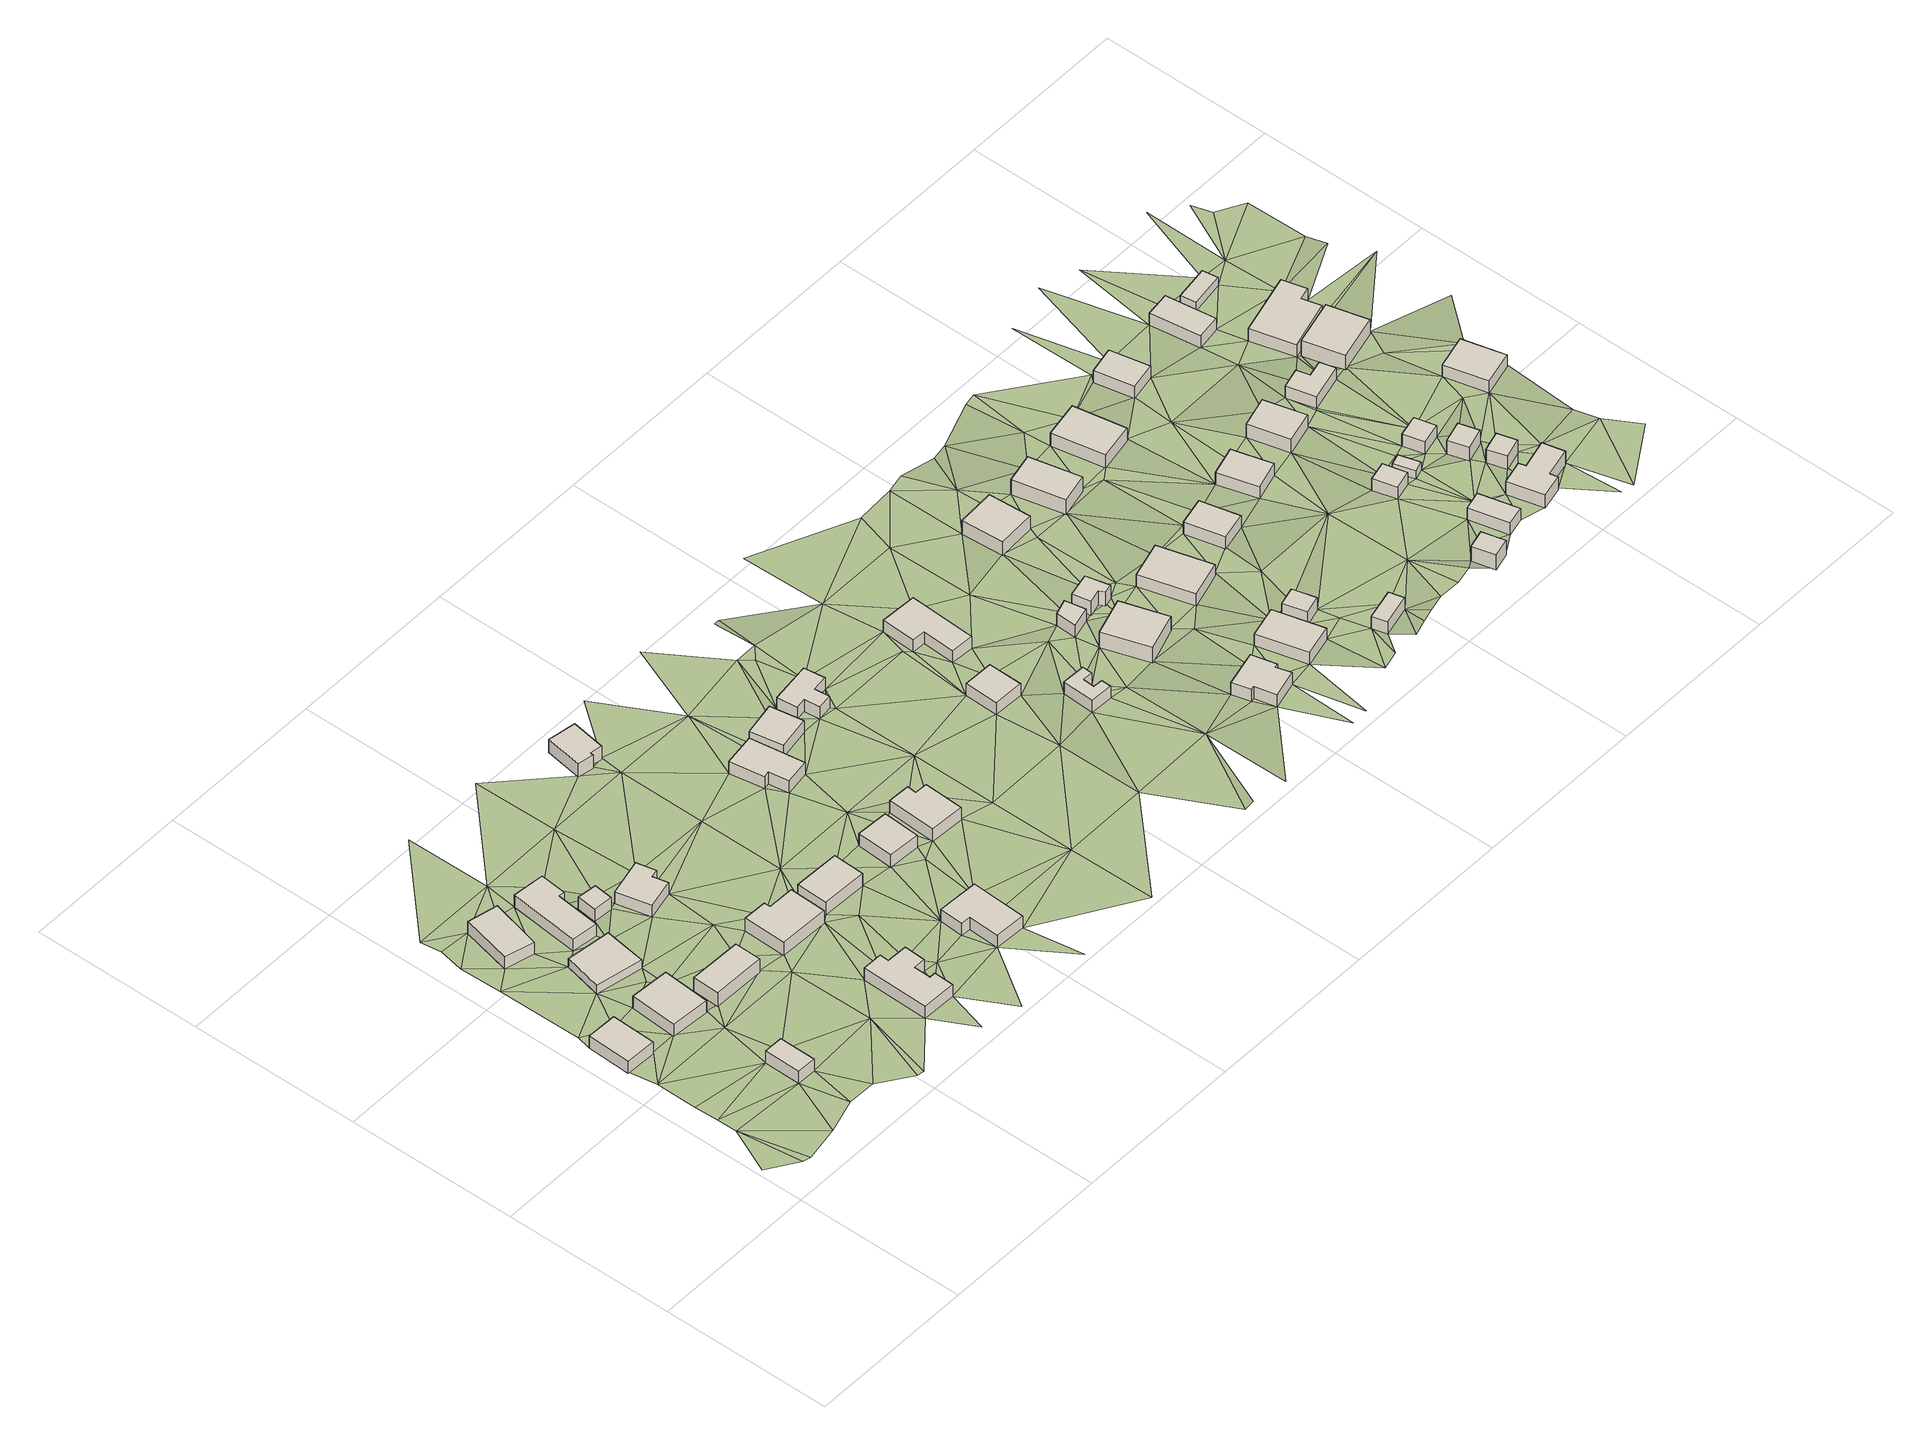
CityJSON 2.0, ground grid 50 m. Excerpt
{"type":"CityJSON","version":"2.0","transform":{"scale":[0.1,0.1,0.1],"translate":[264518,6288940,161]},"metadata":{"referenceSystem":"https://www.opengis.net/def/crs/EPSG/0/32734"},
"CityObjects":{
"building1":{"type":"Building","attributes":{"address":"Mamre 7347 Cape Town","building":"house","building:levels":"1","building_height":4.1,"roof_height":165.98,"ground_height":161.88,"plus_code":"4FRWFFP7+XX2"},"geometry":[{"type":"Solid","lod":"1","boundaries":[[[[0,1,2,3]],[[1,4,5,2]],[[4,6,7,5]],[[6,0,3,7]],[[3,2,5,7]],[[6,4,1,0]]]]}]},
"building2":{"type":"Building","attributes":{"address":"17 Blackwood Street Mamre 7347 Cape Town","building":"house","building:levels":"1","building_height":4.1,"roof_height":166.79,"ground_height":162.69,"plus_code":"4FRWFFP8+R2H"},"geometry":[{"type":"Solid","lod":"1","boundaries":[[[[8,9,10,11]],[[9,12,13,10]],[[12,14,15,13]],[[14,8,11,15]],[[11,10,13,15]],[[14,12,9,8]]]]}]},
"building3":{"type":"Building","attributes":{"address":"Mamre 7347 Cape Town","building":"house","building:levels":"1","building_height":4.1,"roof_height":165.98,"ground_height":161.88,"plus_code":"4FRWFFP8+X24"},"geometry":[{"type":"Solid","lod":"1","boundaries":[[[[16,17,18,19]],[[17,20,21,18]],[[20,22,23,21]],[[22,16,19,23]],[[19,18,21,23]],[[22,20,17,16]]]]}]},
"building4":{"type":"Building","attributes":{"address":"Mamre 7347 Cape Town","building":"house","building:levels":"1","building_height":4.1,"roof_height":165.84,"ground_height":161.74,"plus_code":"4FRWFFQ7+4XH"},"geometry":[{"type":"Solid","lod":"1","boundaries":[[[[24,25,26,27]],[[25,28,29,26]],[[28,30,31,29]],[[30,24,27,31]],[[27,26,29,31]],[[30,28,25,24]]]]}]},
"building5":{"type":"Building","attributes":{"building":"cabin","building:levels":"1","building_height":2.8,"roof_height":164.68,"ground_height":161.88,"plus_code":"4FRWFFQ8+22P"},"geometry":[{"type":"Solid","lod":"1","boundaries":[[[[32,33,34,35]],[[33,36,37,34]],[[36,38,39,37]],[[38,32,35,39]],[[35,34,37,39]],[[38,36,33,32]]]]}]},
"building6":{"type":"Building","attributes":{"address":"Mamre 7347 Cape Town","building":"house","building:levels":"1","building_height":4.1,"roof_height":166.56,"ground_height":162.46,"plus_code":"4FRWFFP8+W3Q"},"geometry":[{"type":"Solid","lod":"1","boundaries":[[[[40,41,42,43]],[[41,44,45,42]],[[44,46,47,45]],[[46,40,43,47]],[[43,42,45,47]],[[46,44,41,40]]]]}]},
"building7":{"type":"Building","attributes":{"address":"Mamre 7347 Cape Town","building":"house","building:levels":"1","building_height":4.1,"roof_height":165.92,"ground_height":161.82,"plus_code":"4FRWFFQ8+33J"},"geometry":[{"type":"Solid","lod":"1","boundaries":[[[[48,49,50,51]],[[49,52,53,50]],[[52,54,55,53]],[[54,56,57,55]],[[56,58,59,57]],[[58,48,51,59]],[[51,50,53,55,57,59]],[[58,56,54,52,49,48]]]]}]},
"building8":{"type":"Building","attributes":{"building":"house","building:levels":"1","building_height":4.1,"roof_height":165.92,"ground_height":161.82,"plus_code":"4FRWFFQ8+33Q"},"geometry":[{"type":"Solid","lod":"1","boundaries":[[[[60,61,62,63]],[[61,64,65,62]],[[64,66,67,65]],[[66,60,63,67]],[[63,62,65,67]],[[66,64,61,60]]]]}]},
"building9":{"type":"Building","attributes":{"address":"20 Blackwood Street Mamre 7347 Cape Town","building":"house","building:levels":"1","building_height":4.1,"roof_height":166.76,"ground_height":162.66,"plus_code":"4FRWFFP8+R62"},"geometry":[{"type":"Solid","lod":"1","boundaries":[[[[68,69,70,71]],[[69,72,73,70]],[[72,74,75,73]],[[74,76,77,75]],[[76,78,79,77]],[[78,80,81,79]],[[80,82,83,81]],[[82,84,85,83]],[[84,86,87,85]],[[86,68,71,87]],[[71,70,73,75,77,79,81,83,85,87]],[[86,84,82,80,78,76,74,72,69,68]]]]}]},
"building10":{"type":"Building","attributes":{"address":"Mamre 7347 Cape Town","building":"house","building:levels":"1","building_height":4.1,"roof_height":166.25,"ground_height":162.15,"plus_code":"4FRWFFQ8+345"},"geometry":[{"type":"Solid","lod":"1","boundaries":[[[[88,89,90,91]],[[89,92,93,90]],[[92,94,95,93]],[[94,96,97,95]],[[96,98,99,97]],[[98,88,91,99]],[[91,90,93,95,97,99]],[[98,96,94,92,89,88]]]]}]},
"building11":{"type":"Building","attributes":{"address":"Mamre 7347 Cape Town","building":"house","building:levels":"1","building_height":4.1,"roof_height":166.56,"ground_height":162.46,"plus_code":"4FRWFFP8+W5Q"},"geometry":[{"type":"Solid","lod":"1","boundaries":[[[[100,101,102,103]],[[101,104,105,102]],[[104,106,107,105]],[[106,108,109,107]],[[108,110,111,109]],[[110,100,103,111]],[[103,102,105,107,109,111]],[[110,108,106,104,101,100]]]]}]},
"building12":{"type":"Building","attributes":{"address":"Mamre 7347 Cape Town","building":"house","building:levels":"1","building_height":4.1,"roof_height":166.57,"ground_height":162.47,"plus_code":"4FRWFFP8+W7M"},"geometry":[{"type":"Solid","lod":"1","boundaries":[[[[112,113,114,115]],[[113,116,117,114]],[[116,118,119,117]],[[118,112,115,119]],[[115,114,117,119]],[[118,116,113,112]]]]}]},
"building13":{"type":"Building","attributes":{"address":"22 Blackwood Street Mamre 7347 Cape Town","building":"house","building:levels":"1","building_height":4.1,"roof_height":166.78,"ground_height":162.68,"plus_code":"4FRWFFP8+Q8W"},"geometry":[{"type":"Solid","lod":"1","boundaries":[[[[120,121,122,123]],[[121,124,125,122]],[[124,126,127,125]],[[126,128,129,127]],[[128,130,131,129]],[[130,120,123,131]],[[123,122,125,127,129,131]],[[130,128,126,124,121,120]]]]}]},
"building14":{"type":"Building","attributes":{"address":"43 Lang Avenue Mamre 7347 Cape Town","building":"house","building:levels":"1","building_height":4.1,"roof_height":166.5,"ground_height":162.4,"plus_code":"4FRWFFQ8+676"},"geometry":[{"type":"Solid","lod":"1","boundaries":[[[[132,133,134,135]],[[133,136,137,134]],[[136,138,139,137]],[[138,140,141,139]],[[140,142,143,141]],[[142,132,135,143]],[[135,134,137,139,141,143]],[[142,140,138,136,133,132]]]]}]},
"building15":{"type":"Building","attributes":{"address":"Mamre 7347 Cape Town","building":"house","building:levels":"1","building_height":4.1,"roof_height":166.61,"ground_height":162.51,"plus_code":"4FRWFFP8+W9J"},"geometry":[{"type":"Solid","lod":"1","boundaries":[[[[144,145,146,147]],[[145,148,149,146]],[[148,150,151,149]],[[150,144,147,151]],[[147,146,149,151]],[[150,148,145,144]]]]}]},
"building16":{"type":"Building","attributes":{"address":"Mamre 7347 Cape Town","building":"house","building:levels":"1","building_height":4.1,"roof_height":166.48,"ground_height":162.38,"plus_code":"4FRWFFQ8+39J"},"geometry":[{"type":"Solid","lod":"1","boundaries":[[[[152,153,154,155]],[[153,156,157,154]],[[156,158,159,157]],[[158,160,161,159]],[[160,162,163,161]],[[162,152,155,163]],[[155,154,157,159,161,163]],[[162,160,158,156,153,152]]]]}]},
"building17":{"type":"Building","attributes":{"address":"Mamre 7347 Cape Town","building":"house","building:levels":"1","building_height":4.1,"roof_height":166.61,"ground_height":162.51,"plus_code":"4FRWFFP8+WCF"},"geometry":[{"type":"Solid","lod":"1","boundaries":[[[[164,165,166,167]],[[165,168,169,166]],[[168,170,171,169]],[[170,172,173,171]],[[172,174,175,173]],[[174,164,167,175]],[[167,166,169,171,173,175]],[[174,172,170,168,165,164]]]]}]},
"building18":{"type":"Building","attributes":{"address":"Mamre 7347 Cape Town","building":"house","building:levels":"1","building_height":4.1,"roof_height":166.48,"ground_height":162.38,"plus_code":"4FRWFFQ8+3CR"},"geometry":[{"type":"Solid","lod":"1","boundaries":[[[[176,177,178,179]],[[177,180,181,178]],[[180,182,183,181]],[[182,176,179,183]],[[179,178,181,183]],[[182,180,177,176]]]]}]},
"building19":{"type":"Building","attributes":{"address":"Mamre 7347 Cape Town","building":"house","building:levels":"1","building_height":4.1,"roof_height":166.72,"ground_height":162.62,"plus_code":"4FRWFFQ8+4F3"},"geometry":[{"type":"Solid","lod":"1","boundaries":[[[[184,185,186,187]],[[185,188,189,186]],[[188,190,191,189]],[[190,192,193,191]],[[192,194,195,193]],[[194,196,197,195]],[[196,198,199,197]],[[198,184,187,199]],[[187,186,189,191,193,195,197,199]],[[198,196,194,192,190,188,185,184]]]]}]},
"building20":{"type":"Building","attributes":{"address":"72 Enon Street Mamre 7347 Cape Town","building":"house","building:levels":"1","building_height":4.1,"roof_height":167.08,"ground_height":162.98,"plus_code":"4FRWFFP8+XHH"},"geometry":[{"type":"Solid","lod":"1","boundaries":[[[[200,201,202,203]],[[201,204,205,202]],[[204,206,207,205]],[[206,200,203,207]],[[203,202,205,207]],[[206,204,201,200]]]]}]},
"building21":{"type":"Building","attributes":{"address":"70 Enon Street Mamre 7347 Cape Town","building":"house","building:levels":"1","building_height":4.1,"roof_height":167.92,"ground_height":163.82,"plus_code":"4FRWFFP8+WM6"},"geometry":[{"type":"Solid","lod":"1","boundaries":[[[[208,209,210,211]],[[209,212,213,210]],[[212,214,215,213]],[[214,216,217,215]],[[216,218,219,217]],[[218,220,221,219]],[[220,222,223,221]],[[222,208,211,223]],[[211,210,213,215,217,219,221,223]],[[222,220,218,216,214,212,209,208]]]]}]},
"building22":{"type":"Building","attributes":{"address":"57 Sand Street Mamre 7347 Cape Town","building":"house","building:levels":"1","building_height":4.1,"roof_height":166.91,"ground_height":162.81,"plus_code":"4FRWFFQ8+3JM"},"geometry":[{"type":"Solid","lod":"1","boundaries":[[[[224,225,226,227]],[[225,228,229,226]],[[228,230,231,229]],[[230,232,233,231]],[[232,234,235,233]],[[234,224,227,235]],[[227,226,229,231,233,235]],[[234,232,230,228,225,224]]]]}]},
"building23":{"type":"Building","attributes":{"address":"35 Enon Street Mamre 7347 Cape Town","building":"house","building:levels":"1","building_height":4.1,"roof_height":169.16,"ground_height":165.06,"plus_code":"4FRWFFP8+RQ3"},"geometry":[{"type":"Solid","lod":"1","boundaries":[[[[236,237,238,239]],[[237,240,241,238]],[[240,242,243,241]],[[242,244,245,243]],[[244,246,247,245]],[[246,248,249,247]],[[248,250,251,249]],[[250,236,239,251]],[[239,238,241,243,245,247,249,251]],[[250,248,246,244,242,240,237,236]]]]}]},
"building24":{"type":"Building","attributes":{"building":"yes","building:levels":"1","building_height":4.1,"roof_height":167.45,"ground_height":163.35,"plus_code":"4FRWFFP8+XPG"},"geometry":[{"type":"Solid","lod":"1","boundaries":[[[[252,253,254,255]],[[253,256,257,254]],[[256,258,259,257]],[[258,252,255,259]],[[255,254,257,259]],[[258,256,253,252]]]]}]},
"building25":{"type":"Building","attributes":{"address":"68 Enon Street Mamre 7347 Cape Town","building":"house","building:levels":"1","building_height":4.1,"roof_height":168.62,"ground_height":164.52,"plus_code":"4FRWFFP8+WQC"},"geometry":[{"type":"Solid","lod":"1","boundaries":[[[[260,261,262,263]],[[261,264,265,262]],[[264,266,267,265]],[[266,260,263,267]],[[263,262,265,267]],[[266,264,261,260]]]]}]},
"building26":{"type":"Building","attributes":{"building":"yes","building:levels":"1","building_height":4.1,"roof_height":168.06,"ground_height":163.96,"plus_code":"4FRWFFP8+XQM"},"geometry":[{"type":"Solid","lod":"1","boundaries":[[[[268,269,270,271]],[[269,272,273,270]],[[272,274,275,273]],[[274,276,277,275]],[[276,278,279,277]],[[278,268,271,279]],[[271,270,273,275,277,279]],[[278,276,274,272,269,268]]]]}]},
"building27":{"type":"Building","attributes":{"address":"33 Enon Street Mamre 7347 Cape Town","building":"house","building:levels":"1","building_height":4.1,"roof_height":169.16,"ground_height":165.06,"plus_code":"4FRWFFP8+RR9"},"geometry":[{"type":"Solid","lod":"1","boundaries":[[[[280,281,282,283]],[[281,284,285,282]],[[284,286,287,285]],[[286,280,283,287]],[[283,282,285,287]],[[286,284,281,280]]]]}]},
"building28":{"type":"Building","attributes":{"address":"53 Sand Street Mamre 7347 Cape Town","building":"house","building:levels":"1","building_height":4.1,"roof_height":167.55,"ground_height":163.45,"plus_code":"4FRWFFQ8+4Q4"},"geometry":[{"type":"Solid","lod":"1","boundaries":[[[[288,289,290,291]],[[289,292,293,290]],[[292,294,295,293]],[[294,288,291,295]],[[291,290,293,295]],[[294,292,289,288]]]]}]},
"building29":{"type":"Building","attributes":{"address":"66 Enon Street Mamre 7347 Cape Town","building":"house","building:levels":"1","building_height":4.1,"roof_height":168.06,"ground_height":163.96,"plus_code":"4FRWFFP8+WRQ"},"geometry":[{"type":"Solid","lod":"1","boundaries":[[[[296,297,298,299]],[[297,300,301,298]],[[300,302,303,301]],[[302,296,299,303]],[[299,298,301,303]],[[302,300,297,296]]]]}]},
"building30":{"type":"Building","attributes":{"address":"31 Enon Street Mamre 7347 Cape Town","building":"house","building:levels":"1","building_height":4.1,"roof_height":169.64,"ground_height":165.54,"plus_code":"4FRWFFP8+RVG"},"geometry":[{"type":"Solid","lod":"1","boundaries":[[[[304,305,306,307]],[[305,308,309,306]],[[308,310,311,309]],[[310,304,307,311]],[[307,306,309,311]],[[310,308,305,304]]]]}]},
"building31":{"type":"Building","attributes":{"building":"house","building:levels":"1","building_height":4.1,"roof_height":169.64,"ground_height":165.54,"plus_code":"4FRWFFP8+QW8"},"geometry":[{"type":"Solid","lod":"1","boundaries":[[[[312,313,314,315]],[[313,316,317,314]],[[316,318,319,317]],[[318,312,315,319]],[[315,314,317,319]],[[318,316,313,312]]]]}]},
"building32":{"type":"Building","attributes":{"address":"51 Sand Street Mamre 7347 Cape Town","building":"house","building:levels":"1","building_height":4.1,"roof_height":168.11,"ground_height":164.01,"plus_code":"4FRWFFQ8+3VV"},"geometry":[{"type":"Solid","lod":"1","boundaries":[[[[320,321,322,323]],[[321,324,325,322]],[[324,326,327,325]],[[326,320,323,327]],[[323,322,325,327]],[[326,324,321,320]]]]}]},
"building33":{"type":"Building","attributes":{"address":"64 Enon Street Mamre 7347 Cape Town","building":"house","building:levels":"1","building_height":4.1,"roof_height":168.69,"ground_height":164.59,"plus_code":"4FRWFFP8+XW3"},"geometry":[{"type":"Solid","lod":"1","boundaries":[[[[328,329,330,331]],[[329,332,333,330]],[[332,334,335,333]],[[334,328,331,335]],[[331,330,333,335]],[[334,332,329,328]]]]}]},
"building34":{"type":"Building","attributes":{"address":"49 Sand Street Mamre 7347 Cape Town","building":"house","building:levels":"1","building_height":4.1,"roof_height":168.11,"ground_height":164.01,"plus_code":"4FRWFFQ8+4W5"},"geometry":[{"type":"Solid","lod":"1","boundaries":[[[[336,337,338,339]],[[337,340,341,338]],[[340,342,343,341]],[[342,336,339,343]],[[339,338,341,343]],[[342,340,337,336]]]]}]},
"building35":{"type":"Building","attributes":{"address":"6 Manna Lane Mamre 7347 Cape Town","building":"house","building:levels":"1","building_height":4.1,"roof_height":171.08,"ground_height":166.98,"plus_code":"4FRWFFP9+P3V"},"geometry":[{"type":"Solid","lod":"1","boundaries":[[[[344,345,346,347]],[[345,348,349,346]],[[348,350,351,349]],[[350,344,347,351]],[[347,346,349,351]],[[350,348,345,344]]]]}]},
"building36":{"type":"Building","attributes":{"address":"62 Enon Street Mamre 7347 Cape Town","building":"house","building:levels":"1","building_height":4.1,"roof_height":169.18,"ground_height":165.08,"plus_code":"4FRWFFP9+X26"},"geometry":[{"type":"Solid","lod":"1","boundaries":[[[[352,353,354,355]],[[353,356,357,354]],[[356,358,359,357]],[[358,352,355,359]],[[355,354,357,359]],[[358,356,353,352]]]]}]},
"building37":{"type":"Building","attributes":{"address":"4 Manna Lane Mamre 7347 Cape Town","building":"house","building:levels":"1","building_height":4.1,"roof_height":170.78,"ground_height":166.68,"plus_code":"4FRWFFP9+Q47"},"geometry":[{"type":"Solid","lod":"1","boundaries":[[[[360,361,362,363]],[[361,364,365,362]],[[364,366,367,365]],[[366,360,363,367]],[[363,362,365,367]],[[366,364,361,360]]]]}]},
"building38":{"type":"Building","attributes":{"address":"25 Enon Street Mamre 7347 Cape Town","building":"house","building:levels":"1","building_height":4.1,"roof_height":170.33,"ground_height":166.23,"plus_code":"4FRWFFP9+V38"},"geometry":[{"type":"Solid","lod":"1","boundaries":[[[[368,369,370,371]],[[369,372,373,370]],[[372,374,375,373]],[[374,368,371,375]],[[371,370,373,375]],[[374,372,369,368]]]]}]},
"building39":{"type":"Building","attributes":{"building":"cabin","building:levels":"1","building_height":2.8,"roof_height":169.03,"ground_height":166.23,"plus_code":"4FRWFFP9+V47"},"geometry":[{"type":"Solid","lod":"1","boundaries":[[[[376,377,378,379]],[[377,380,381,378]],[[380,382,383,381]],[[382,376,379,383]],[[379,378,381,383]],[[382,380,377,376]]]]}]},
"building40":{"type":"Building","attributes":{"address":"60 Enon Street Mamre 7347 Cape Town","building":"house","building:levels":"1","building_height":4.1,"roof_height":169.71,"ground_height":165.61,"plus_code":"4FRWFFP9+X3P"},"geometry":[{"type":"Solid","lod":"1","boundaries":[[[[384,385,386,387]],[[385,388,389,386]],[[388,390,391,389]],[[390,384,387,391]],[[387,386,389,391]],[[390,388,385,384]]]]}]},
"building41":{"type":"Building","attributes":{"address":"47 Sand Street Mamre 7347 Cape Town","building":"house","building:levels":"1","building_height":4.1,"roof_height":168.17,"ground_height":164.07,"plus_code":"4FRWFFQ9+42Q"},"geometry":[{"type":"Solid","lod":"1","boundaries":[[[[392,393,394,395]],[[393,396,397,394]],[[396,398,399,397]],[[398,392,395,399]],[[395,394,397,399]],[[398,396,393,392]]]]}]},
"building42":{"type":"Building","attributes":{"address":"8 Dove Lane Mamre 7347 Cape Town","building":"house","building:levels":"1","building_height":4.1,"roof_height":171.3,"ground_height":167.2,"plus_code":"4FRWFFP9+Q59"},"geometry":[{"type":"Solid","lod":"1","boundaries":[[[[400,401,402,403]],[[401,404,405,402]],[[404,406,407,405]],[[406,408,409,407]],[[408,410,411,409]],[[410,412,413,411]],[[412,414,415,413]],[[414,400,403,415]],[[403,402,405,407,409,411,413,415]],[[414,412,410,408,406,404,401,400]]]]}]},
"building43":{"type":"Building","attributes":{"address":"7347 Mamre, Cape Town","building":"house","building:levels":"1","building_height":4.1,"roof_height":170.33,"ground_height":166.23,"plus_code":"4FRWFFP9+V5C"},"geometry":[{"type":"Solid","lod":"1","boundaries":[[[[416,417,418,419]],[[417,420,421,418]],[[420,422,423,421]],[[422,416,419,423]],[[419,418,421,423]],[[422,420,417,416]]]]}]},
"building44":{"type":"Building","attributes":{"address":"4 Dove Lane Mamre 7347 Cape Town","building":"house","building:levels":"1","building_height":4.1,"roof_height":170.87,"ground_height":166.77,"plus_code":"4FRWFFP9+R5W"},"geometry":[{"type":"Solid","lod":"1","boundaries":[[[[424,425,426,427]],[[425,428,429,426]],[[428,430,431,429]],[[430,424,427,431]],[[427,426,429,431]],[[430,428,425,424]]]]}]},
"building45":{"type":"Building","attributes":{"address":"6 Dove Lane Mamre 7347 Cape Town","building":"house","building:levels":"1","building_height":4.1,"roof_height":171.3,"ground_height":167.2,"plus_code":"4FRWFFP9+R55"},"geometry":[{"type":"Solid","lod":"1","boundaries":[[[[432,433,434,435]],[[433,436,437,434]],[[436,438,439,437]],[[438,432,435,439]],[[435,434,437,439]],[[438,436,433,432]]]]}]},
"building46":{"type":"Building","attributes":{"address":"58 Enon Street Mamre 7347 Cape Town","building":"house","building:levels":"1","building_height":4.1,"roof_height":169.71,"ground_height":165.61,"plus_code":"4FRWFFP9+X4Q"},"geometry":[{"type":"Solid","lod":"1","boundaries":[[[[440,441,442,443]],[[441,444,445,442]],[[444,446,447,445]],[[446,448,449,447]],[[448,450,451,449]],[[450,440,443,451]],[[443,442,445,447,449,451]],[[450,448,446,444,441,440]]]]}]},
"building47":{"type":"Building","attributes":{"address":"45 Sand Street Mamre 7347 Cape Town","building":"house","building:levels":"1","building_height":4.1,"roof_height":168.69,"ground_height":164.59,"plus_code":"4FRWFFQ9+44G"},"geometry":[{"type":"Solid","lod":"1","boundaries":[[[[452,453,454,455]],[[453,456,457,454]],[[456,458,459,457]],[[458,452,455,459]],[[455,454,457,459]],[[458,456,453,452]]]]}]},
"building48":{"type":"Building","attributes":{"address":"56 Enon Street Mamre 7347 Cape Town","building":"house","building:levels":"1","building_height":4.1,"roof_height":170.15,"ground_height":166.05,"plus_code":"4FRWFFQ9+267"},"geometry":[{"type":"Solid","lod":"1","boundaries":[[[[460,461,462,463]],[[461,464,465,462]],[[464,466,467,465]],[[466,460,463,467]],[[463,462,465,467]],[[466,464,461,460]]]]}]},
"building49":{"type":"Building","attributes":{"building":"house","building:levels":"1","building_height":4.1,"roof_height":169.07,"ground_height":164.97,"plus_code":"4FRWFFQ9+362"},"geometry":[{"type":"Solid","lod":"1","boundaries":[[[[468,469,470,471]],[[469,472,473,470]],[[472,474,475,473]],[[474,476,477,475]],[[476,478,479,477]],[[478,468,471,479]],[[471,470,473,475,477,479]],[[478,476,474,472,469,468]]]]}]},
"building50":{"type":"Building","attributes":{"address":"43 Enon Street Mamre 7347 Cape Town","building":"cabin","building:levels":"1","building_height":2.8,"roof_height":167.39,"ground_height":164.59,"plus_code":"4FRWFFQ9+45W"},"geometry":[{"type":"Solid","lod":"1","boundaries":[[[[480,481,482,483]],[[481,484,485,482]],[[484,486,487,485]],[[486,480,483,487]],[[483,482,485,487]],[[486,484,481,480]]]]}]},
"building51":{"type":"Building","attributes":{"address":"21 Enon Street Mamre 7347 Cape Town","building":"house","building:levels":"1","building_height":4.1,"roof_height":170.87,"ground_height":166.77,"plus_code":"4FRWFFP9+V7V"},"geometry":[{"type":"Solid","lod":"1","boundaries":[[[[488,489,490,491]],[[489,492,493,490]],[[492,494,495,493]],[[494,488,491,495]],[[491,490,493,495]],[[494,492,489,488]]]]}]},
"terrain1":{"type":"TINRelief","geometry":[{"type":"CompositeSurface","lod":"1","boundaries":[[[496,497,498]],[[497,499,498]],[[499,500,498]],[[501,498,9]],[[502,501,8]],[[500,9,498]],[[503,504,505]],[[504,502,8]],[[9,8,501]],[[1,506,4]],[[505,504,507]],[[9,500,508]],[[507,1,505]],[[8,509,504]],[[504,509,507]],[[510,506,1]],[[506,510,511]],[[9,508,12]],[[20,1,507]],[[12,508,512]],[[511,30,513]],[[510,1,20]],[[509,8,14]],[[511,38,30]],[[510,38,511]],[[514,513,515]],[[515,513,30]],[[509,516,507]],[[514,515,517]],[[518,510,20]],[[38,519,30]],[[520,12,512]],[[516,509,521]],[[14,12,520]],[[518,20,17]],[[520,512,522]],[[510,518,523]],[[521,44,516]],[[519,38,52]],[[44,17,516]],[[509,14,524]],[[517,515,525]],[[520,522,526]],[[523,518,17]],[[521,509,527]],[[38,36,52]],[[52,49,519]],[[528,519,49]],[[520,524,14]],[[528,525,515]],[[17,44,529]],[[36,54,52]],[[526,76,520]],[[509,524,527]],[[530,517,525]],[[17,531,523]],[[525,528,49]],[[64,54,36]],[[523,92,36]],[[56,54,64]],[[529,531,17]],[[64,36,532]],[[525,49,48]],[[56,64,61]],[[74,520,76]],[[58,56,61]],[[74,524,520]],[[523,531,92]],[[532,36,92]],[[527,533,529]],[[524,533,527]],[[58,61,534]],[[534,48,58]],[[535,78,76]],[[92,89,532]],[[532,89,534]],[[100,529,533]],[[531,529,100]],[[536,525,48]],[[74,537,524]],[[533,524,537]],[[94,92,531]],[[534,89,88]],[[82,80,84]],[[534,536,48]],[[531,100,110]],[[86,84,80]],[[72,537,74]],[[72,69,68]],[[538,80,78]],[[94,531,110]],[[86,80,538]],[[94,98,96]],[[536,534,88]],[[68,86,538]],[[128,78,539]],[[540,525,536]],[[541,72,68]],[[542,110,108]],[[538,78,128]],[[72,541,537]],[[543,94,110]],[[544,542,537]],[[68,538,121]],[[541,544,537]],[[545,98,94]],[[542,544,116]],[[542,543,110]],[[541,68,121]],[[98,545,88]],[[538,128,124]],[[124,121,538]],[[542,116,543]],[[541,546,544]],[[94,543,545]],[[547,536,88]],[[126,124,128]],[[541,121,546]],[[536,548,540]],[[543,116,113]],[[549,130,128]],[[88,545,547]],[[121,550,546]],[[548,536,547]],[[546,550,113]],[[130,551,120]],[[120,552,121]],[[550,121,552]],[[553,543,113]],[[545,543,156]],[[550,148,113]],[[547,554,548]],[[113,148,553]],[[555,554,556]],[[547,556,554]],[[547,545,153]],[[156,543,160]],[[557,550,552]],[[558,551,130]],[[160,543,553]],[[120,559,552]],[[551,558,120]],[[153,545,156]],[[559,557,552]],[[148,145,553]],[[560,558,130]],[[559,120,561]],[[559,145,557]],[[562,556,547]],[[156,160,158]],[[145,559,174]],[[174,553,145]],[[120,558,561]],[[562,547,153]],[[160,553,162]],[[174,563,553]],[[556,562,564]],[[153,152,562]],[[180,152,162]],[[565,563,566]],[[162,553,567]],[[180,177,152]],[[567,553,563]],[[568,561,558]],[[177,562,152]],[[568,565,561]],[[180,162,569]],[[560,570,558]],[[567,563,565]],[[562,177,176]],[[568,567,565]],[[162,190,569]],[[162,567,190]],[[569,185,176]],[[571,568,558]],[[185,184,176]],[[569,190,185]],[[176,572,562]],[[185,190,188]],[[562,572,573]],[[567,574,190]],[[176,184,572]],[[571,558,570]],[[568,201,567]],[[190,574,192]],[[192,574,196]],[[194,192,196]],[[575,572,184]],[[575,184,198]],[[201,568,571]],[[567,200,574]],[[201,200,567]],[[572,575,576]],[[576,575,198]],[[196,574,577]],[[571,570,208]],[[570,578,579]],[[196,234,198]],[[574,200,577]],[[580,581,576]],[[579,578,582]],[[571,204,201]],[[583,576,198]],[[208,570,579]],[[204,571,222]],[[234,196,577]],[[571,208,222]],[[583,580,576]],[[200,224,577]],[[583,198,234]],[[228,200,206]],[[200,228,224]],[[234,577,224]],[[579,209,208]],[[228,225,224]],[[228,206,230]],[[214,212,216]],[[242,579,584]],[[585,206,204]],[[585,204,222]],[[579,586,209]],[[218,216,212]],[[212,209,586]],[[218,212,586]],[[585,230,206]],[[234,232,583]],[[220,585,222]],[[236,586,579]],[[220,218,264]],[[579,237,236]],[[237,579,242]],[[586,264,218]],[[585,220,258]],[[230,587,232]],[[586,236,588]],[[230,585,256]],[[258,220,264]],[[586,588,264]],[[240,237,242]],[[232,589,583]],[[587,230,256]],[[590,591,583]],[[256,585,258]],[[242,592,244]],[[250,588,236]],[[258,264,252]],[[589,232,587]],[[587,256,253]],[[590,583,589]],[[248,246,244]],[[593,252,264]],[[250,594,588]],[[244,595,284]],[[253,252,278]],[[252,596,278]],[[244,284,248]],[[588,594,597]],[[252,593,596]],[[250,248,281]],[[253,598,587]],[[253,278,599]],[[284,281,248]],[[596,593,600]],[[281,594,250]],[[596,600,601]],[[587,289,589]],[[600,593,602]],[[598,253,599]],[[597,300,593]],[[587,598,289]],[[603,597,594]],[[593,300,602]],[[281,604,594]],[[599,602,605]],[[284,606,607]],[[300,597,603]],[[589,608,590]],[[594,604,603]],[[602,300,605]],[[589,289,608]],[[598,599,609]],[[609,599,605]],[[607,610,604]],[[313,607,606]],[[611,313,606]],[[604,610,612]],[[613,605,300]],[[603,604,614]],[[598,609,615]],[[616,610,607]],[[612,308,604]],[[607,313,616]],[[611,316,313]],[[617,608,289]],[[610,616,618]],[[605,619,609]],[[617,289,288]],[[604,308,620]],[[619,605,613]],[[604,620,614]],[[615,609,619]],[[617,621,608]],[[312,616,313]],[[618,616,312]],[[316,622,318]],[[321,288,615]],[[617,288,321]],[[619,321,615]],[[613,614,332]],[[318,622,623]],[[620,624,614]],[[625,621,617]],[[626,619,613]],[[624,332,614]],[[627,318,623]],[[613,332,626]],[[617,321,628]],[[308,618,629]],[[630,618,312]],[[318,627,631]],[[625,617,632]],[[624,620,328]],[[620,308,629]],[[632,617,628]],[[318,630,312]],[[633,619,626]],[[634,619,633]],[[329,626,332]],[[631,630,318]],[[618,630,629]],[[633,626,329]],[[328,620,629]],[[631,635,630]],[[634,337,628]],[[636,634,633]],[[632,628,637]],[[328,358,329]],[[634,636,337]],[[633,329,356]],[[638,630,635]],[[628,337,637]],[[356,636,633]],[[639,632,637]],[[356,329,358]],[[629,358,328]],[[630,638,348]],[[640,348,638]],[[636,356,641]],[[336,637,337]],[[630,348,366]],[[629,630,369]],[[637,642,639]],[[358,629,352]],[[637,336,642]],[[643,366,348]],[[366,369,630]],[[644,641,356]],[[643,645,646]],[[644,356,353]],[[369,368,629]],[[384,352,629]],[[366,643,646]],[[384,629,368]],[[336,641,647]],[[390,353,352]],[[648,642,336]],[[647,641,644]],[[644,353,390]],[[366,649,369]],[[390,352,384]],[[366,364,649]],[[384,368,374]],[[649,372,369]],[[396,336,647]],[[396,648,336]],[[374,372,380]],[[649,382,372]],[[382,380,372]],[[361,408,364]],[[408,649,364]],[[644,390,650]],[[382,649,376]],[[384,374,651]],[[392,647,644]],[[380,652,374]],[[361,653,408]],[[380,377,652]],[[651,374,652]],[[376,649,654]],[[648,396,393]],[[408,436,649]],[[377,376,420]],[[420,652,377]],[[654,649,436]],[[651,652,417]],[[393,655,648]],[[650,656,644]],[[644,656,392]],[[420,417,652]],[[430,420,376]],[[430,376,654]],[[408,657,658]],[[650,651,450]],[[658,436,408]],[[651,417,659]],[[450,651,659]],[[422,420,430]],[[416,659,417]],[[450,659,440]],[[660,661,662]],[[658,657,663]],[[656,650,450]],[[436,664,654]],[[657,665,666]],[[393,392,456]],[[416,440,659]],[[667,422,430]],[[660,668,661]],[[669,664,436]],[[666,663,657]],[[656,670,392]],[[450,448,656]],[[416,441,440]],[[670,456,392]],[[456,671,393]],[[669,663,672]],[[663,666,672]],[[673,416,422]],[[672,666,661]],[[422,667,673]],[[448,446,444]],[[667,664,673]],[[656,448,474]],[[441,416,674]],[[488,664,669]],[[670,656,472]],[[474,448,444]],[[661,675,676]],[[672,488,669]],[[656,474,472]],[[661,676,672]],[[444,441,674]],[[416,494,674]],[[677,670,472]],[[673,494,416]],[[664,488,673]],[[444,464,474]],[[464,444,674]],[[456,453,678]],[[488,672,679]],[[680,676,675]],[[453,677,486]],[[676,679,672]],[[453,486,484]],[[488,494,673]],[[681,674,494]],[[474,464,682]],[[677,472,683]],[[486,677,684]],[[685,674,681]],[[686,453,484]],[[678,453,686]],[[488,679,687]],[[682,464,688]],[[681,494,492]],[[677,683,684]],[[685,681,689]],[[492,689,681]],[[690,691,682]],[[692,690,682]],[[692,691,690]],[[684,693,686]],[[684,683,693]],[[694,685,689]],[[695,688,685]],[[682,688,695]],[[686,693,696]],[[682,695,692]],[[683,692,697]],[[698,693,683]],[[698,683,697]],[[693,699,700]],[[699,693,701]],[[693,698,701]]]}]}
},
"vertices":[
[145,593,9],[149,722,9],[149,722,50],[145,593,50],[60,725,9],[60,725,50],[55,596,9],[55,596,50],
[292,361,17],[291,254,17],[291,254,58],[292,361,58],[347,253,17],[347,253,58],[348,360,17],[348,360,58],
[336,586,9],[346,724,9],[346,724,50],[336,586,50],[232,732,9],[232,732,50],[222,594,9],[222,594,50],
[219,1034,7],[256,1183,7],[256,1183,48],[219,1034,48],[168,1203,7],[168,1203,48],[134,1056,7],[134,1056,48],
[213,830,8],[350,804,8],[350,804,37],[213,830,37],[368,926,8],[368,926,37],[238,942,8],[238,942,37],
[524,576,9],[525,653,9],[525,653,56],[524,576,56],[371,657,9],[371,657,56],[369,579,9],[369,579,56],
[403,1166,8],[310,1175,8],[310,1175,49],[403,1166,49],[287,968,8],[287,968,49],[363,960,8],[363,960,49],[377,1090,8],[377,1090,49],[395,1088,8],[395,1088,49],
[461,1046,8],[404,1052,8],[404,1052,49],[461,1046,49],[398,995,8],[398,995,49],[455,990,8],[455,990,49],
[781,332,17],[720,334,17],[720,334,58],[781,332,58],[721,361,17],[721,361,58],[662,362,17],[662,362,58],[658,164,17],[658,164,58],[758,161,17],[758,161,58],[760,220,17],[760,220,58],[742,220,17],[742,220,58],[743,270,17],[743,270,58],[778,269,17],[778,269,58],
[582,1021,12],[473,995,12],[473,995,52],[582,1021,52],[496,895,12],[496,895,52],[582,916,12],[582,916,52],[572,959,12],[572,959,52],[595,964,12],[595,964,52],
[606,693,12],[603,568,12],[603,568,56],[606,693,56],[750,564,12],[750,564,56],[753,671,12],[753,671,56],[676,673,12],[676,673,56],[676,691,12],[676,691,56],
[907,575,13],[910,666,13],[910,666,56],[907,575,56],[776,670,13],[776,670,56],[773,579,13],[773,579,56],
[1054,344,17],[935,350,17],[935,350,58],[1054,344,58],[931,280,17],[931,280,58],[959,279,17],[959,279,58],[955,188,17],[955,188,58],[1046,184,17],[1046,184,58],
[764,1451,10],[746,1342,10],[746,1342,55],[764,1451,55],[792,1334,10],[792,1334,55],[794,1344,10],[794,1344,55],[829,1338,10],[829,1338,55],[845,1438,10],[845,1438,55],
[1092,558,14],[1098,665,14],[1098,665,56],[1092,558,56],[1005,670,14],[1005,670,56],[999,563,14],[999,563,56],
[1082,1084,14],[989,1070,14],[989,1070,55],[1082,1084,55],[1005,970,14],[1005,970,55],[1023,973,14],[1023,973,55],[1033,915,14],[1033,915,55],[1106,926,14],[1106,926,55],
[1132,543,14],[1233,538,14],[1233,538,56],[1132,543,56],[1238,654,14],[1238,654,56],[1201,656,14],[1201,656,56],[1203,683,14],[1203,683,56],[1139,686,14],[1139,686,56],
[1196,1117,14],[1099,1099,14],[1099,1099,55],[1196,1117,55],[1117,1004,14],[1117,1004,55],[1213,1021,14],[1213,1021,55],
[1228,1121,16],[1235,1062,16],[1235,1062,57],[1228,1121,57],[1266,1066,16],[1266,1066,57],[1271,1021,16],[1271,1021,57],[1315,1026,16],[1315,1026,57],[1310,1070,16],[1310,1070,57],[1356,1076,16],[1356,1076,57],[1348,1137,16],[1348,1137,57],
[1559,800,20],[1556,702,20],[1556,702,61],[1559,800,61],[1644,699,20],[1644,699,61],[1646,798,20],[1646,798,61],
[1707,525,28],[1773,522,28],[1773,522,69],[1707,525,69],[1774,551,28],[1774,551,69],[1746,553,28],[1746,553,69],[1748,587,28],[1748,587,69],[1778,586,28],[1778,586,69],[1779,615,28],[1779,615,69],[1711,618,28],[1711,618,69],
[1591,995,18],[1629,993,18],[1629,993,59],[1591,995,59],[1625,898,18],[1625,898,59],[1692,895,18],[1692,895,59],[1701,1089,18],[1701,1089,59],[1595,1094,18],[1595,1094,59],
[1961,299,41],[1976,245,41],[1976,245,82],[1961,299,82],[1987,248,41],[1987,248,82],[2002,187,41],[2002,187,82],[2084,208,41],[2084,208,82],[2072,252,41],[2072,252,82],[2083,254,41],[2083,254,82],[2065,326,41],[2065,326,82],
[1939,740,23],[1927,800,23],[1927,800,64],[1939,740,64],[1881,785,23],[1881,785,64],[1879,724,23],[1879,724,64],
[2044,560,23],[2001,693,23],[2001,693,76],[2044,560,76],[1891,658,23],[1891,658,76],[1934,525,23],[1934,525,76],
[1961,744,23],[1999,753,23],[1999,753,71],[1961,744,71],[2009,738,23],[2009,738,71],[2034,744,23],[2034,744,71],[2018,812,23],[2018,812,71],[1949,796,23],[1949,796,71],
[2215,387,41],[2125,364,41],[2125,364,82],[2215,387,82],[2163,220,41],[2163,220,82],[2253,243,41],[2253,243,82],
[2083,1171,20],[1972,1164,20],[1972,1164,66],[2083,1171,66],[1980,1041,20],[1980,1041,66],[2091,1048,20],[2091,1048,66],
[2252,596,30],[2208,750,30],[2208,750,71],[2252,596,71],[2102,720,30],[2102,720,71],[2146,566,30],[2146,566,71],
[2262,311,41],[2315,325,41],[2315,325,86],[2262,311,86],[2297,392,41],[2297,392,86],[2244,378,41],[2244,378,86],
[2441,206,45],[2350,184,45],[2350,184,86],[2441,206,86],[2361,141,45],[2361,141,86],[2452,163,45],[2452,163,86],
[2238,1181,20],[2152,1161,20],[2152,1161,71],[2238,1181,71],[2186,1014,20],[2186,1014,71],[2272,1034,20],[2272,1034,71],
[2415,652,36],[2388,764,36],[2388,764,77],[2415,652,77],[2308,745,36],[2308,745,77],[2335,633,36],[2335,633,77],
[2440,1211,26],[2335,1191,26],[2335,1191,71],[2440,1211,71],[2364,1040,26],[2364,1040,71],[2468,1060,26],[2468,1060,71],
[2749,93,50],[2732,159,50],[2732,159,101],[2749,93,101],[2678,145,50],[2678,145,101],[2695,79,50],[2695,79,101],
[2599,703,41],[2567,816,41],[2567,816,82],[2599,703,82],[2483,792,41],[2483,792,82],[2515,679,41],[2515,679,82],
[2802,125,57],[2857,139,57],[2857,139,98],[2802,125,98],[2828,253,57],[2828,253,98],[2774,239,57],[2774,239,98],
[2705,483,52],[2722,416,52],[2722,416,93],[2705,483,93],[2777,430,52],[2777,430,93],[2760,497,52],[2760,497,93],
[2835,436,52],[2817,496,52],[2817,496,80],[2835,436,80],[2785,486,52],[2785,486,80],[2804,426,52],[2804,426,80],
[2684,722,41],[2774,746,41],[2774,746,87],[2684,722,87],[2742,864,41],[2742,864,87],[2653,839,41],[2653,839,87],
[2666,1153,31],[2642,1266,31],[2642,1266,72],[2666,1153,72],[2563,1249,31],[2563,1249,72],[2587,1137,31],[2587,1137,72],
[3072,179,57],[3057,242,57],[3057,242,103],[3072,179,103],[2973,220,57],[2973,220,103],[2967,240,57],[2967,240,103],[2900,223,57],[2900,223,103],[2927,120,57],[2927,120,103],[2994,136,57],[2994,136,103],[2989,158,57],[2989,158,103],
[2929,541,52],[2867,525,52],[2867,525,93],[2929,541,93],[2883,464,52],[2883,464,93],[2945,480,52],[2945,480,93],
[2934,367,52],[2996,385,52],[2996,385,99],[2934,367,99],[2979,443,52],[2979,443,99],[2917,425,52],[2917,425,99],
[3026,292,57],[3010,347,57],[3010,347,103],[3026,292,103],[2952,330,57],[2952,330,103],[2969,275,57],[2969,275,103],
[2835,769,46],[2941,797,46],[2941,797,87],[2835,769,87],[2929,841,46],[2929,841,87],[2882,829,46],[2882,829,87],[2872,867,46],[2872,867,87],[2813,851,46],[2813,851,87],
[2889,1134,36],[2868,1279,36],[2868,1279,77],[2889,1134,77],[2797,1269,36],[2797,1269,77],[2818,1124,36],[2818,1124,77],
[3116,837,38],[3085,953,38],[3085,953,92],[3116,837,92],[2953,919,38],[2953,919,92],[2984,803,38],[2984,803,92],
[3107,1029,38],[3088,1098,38],[3088,1098,81],[3107,1029,81],[2909,1050,38],[2909,1050,81],[2943,925,38],[2943,925,81],[3086,964,38],[3086,964,81],[3071,1019,38],[3071,1019,81],
[3008,1229,36],[3001,1274,36],[3001,1274,64],[3008,1229,64],[2901,1259,36],[2901,1259,64],[2908,1214,36],[2908,1214,64],
[3138,477,58],[3234,502,58],[3234,502,99],[3138,477,99],[3202,625,58],[3202,625,99],[3106,600,58],[3106,600,99],
[7,129,18],[93,73,18],[69,265,16],[116,67,18],[221,87,18],[69,324,16],[69,395,13],[55,596,13],[69,515,13],[145,593,13],[69,765,9],[222,594,14],[322,117,18],[320,515,14],[213,830,9],[69,1015,7],[404,115,18],[65,1137,7],[78,1209,8],[168,1203,8],[336,586,14],[69,1270,8],[320,765,9],[219,1034,8],[571,265,17],[369,579,14],[497,52,18],[350,804,9],[571,515,15],[320,1270,8],[517,49,18],[524,576,15],[256,1183,8],[525,653,12],[320,1520,4],[571,765,12],[455,990,12],[603,568,15],[461,1046,12],[724,40,18],[571,1270,12],[750,564,15],[822,265,17],[840,12,18],[571,1520,6],[822,515,15],[753,671,13],[822,765,13],[773,579,15],[822,1015,13],[907,575,15],[822,1270,14],[746,1342,14],[1073,10,19],[999,563,15],[1073,265,17],[1073,515,15],[1073,765,14],[792,1334,14],[794,1344,14],[829,1338,14],[1092,558,15],[1324,265,19],[1132,543,15],[1324,10,21],[1233,538,17],[1073,1270,15],[1203,683,17],[952,1498,12],[1238,654,17],[1201,656,17],[1324,765,17],[1324,515,17],[1213,1021,16],[1575,265,24],[1575,515,22],[1293,1302,16],[1167,1503,12],[1324,1015,16],[1324,1270,16],[1360,1303,16],[1575,1015,18],[1696,28,27],[1826,265,32],[1373,1429,10],[1358,1429,10],[1724,27,34],[1575,1270,15],[1826,10,34],[1826,765,24],[1826,515,28],[1826,1015,19],[1934,525,28],[1826,1270,15],[1860,1389,15],[1575,1520,8],[2078,10,43],[2001,693,30],[2078,515,35],[2130,12,43],[1961,744,30],[2044,560,35],[1980,1041,24],[2018,812,30],[2009,738,30],[1999,753,30],[2034,744,30],[2146,566,35],[2215,387,45],[2078,765,30],[2267,69,48],[2253,243,45],[1975,1396,14],[2078,1015,24],[2262,311,45],[2322,84,48],[2244,378,45],[2208,750,36],[2252,596,41],[2091,1048,24],[2328,265,45],[2078,1270,20],[2315,325,45],[2186,1014,24],[2328,515,41],[2032,1408,14],[2403,85,48],[2451,100,48],[2335,633,41],[2124,1382,20],[2328,765,36],[2485,107,54],[2238,1181,26],[2580,515,46],[2580,265,50],[2535,120,54],[2179,1394,14],[2328,1015,30],[2272,1034,30],[2600,119,54],[2364,1040,30],[2328,1270,26],[2653,131,54],[2314,1441,21],[2695,79,54],[2468,1060,34],[2351,1449,21],[2732,159,57],[2580,1015,34],[2749,93,60],[2802,125,60],[2587,1137,34],[2580,1270,31],[2831,265,57],[2742,864,46],[2774,746,46],[2831,515,52],[2927,120,60],[2934,367,57],[2580,1520,28],[2831,1015,38],[2967,240,62],[2969,275,62],[2831,765,46],[2994,136,65],[3072,179,62],[2989,158,62],[3026,292,62],[2996,385,62],[2973,220,62],[3057,242,62],[2979,443,58],[3082,10,65],[3010,347,62],[2818,1124,38],[2721,1556,35],[3082,265,62],[3082,515,58],[2984,803,51],[3120,3,65],[3236,209,69],[2889,1134,38],[2831,1520,35],[3217,280,69],[3292,112,72],[3082,765,51],[3086,964,40],[3088,1098,40],[3008,1229,38],[3116,837,51],[3001,1274,38],[3234,502,64],[3085,953,40],[3222,628,64],[3082,1015,40],[3071,1019,40],[3107,1029,40],[3082,1270,38],[3333,765,56],[3335,1003,50],[3082,1520,41],[3279,1111,50],[3265,1171,45],[3186,1396,42],[3168,1454,42],[3262,1352,45]
]}
